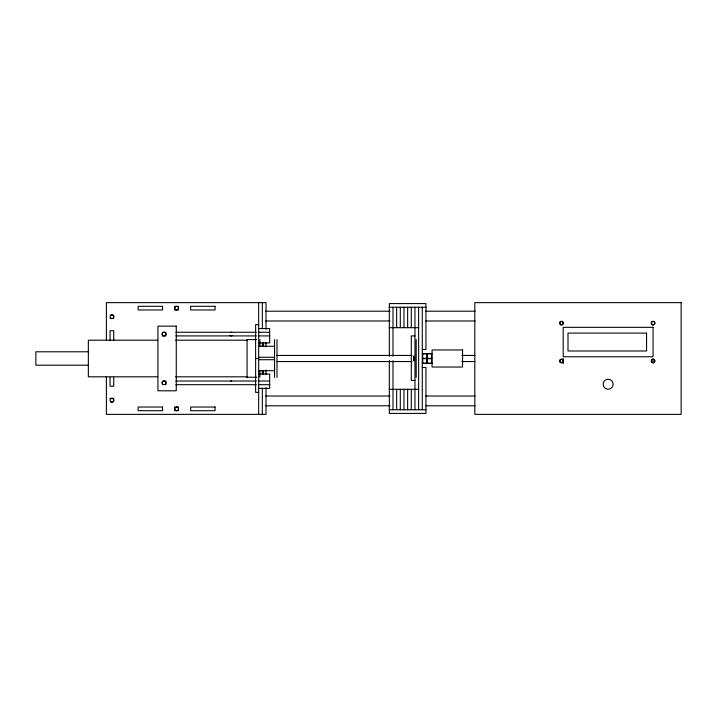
<?xml version="1.0" encoding="UTF-8"?>
<svg xmlns="http://www.w3.org/2000/svg" width="717" height="717" viewBox="0 0 717 717"><rect width="100%" height="100%" fill="white"/><g stroke="black" fill="none" stroke-linecap="round" stroke-linejoin="round"><path stroke-width="1.08" d="M422.734 353.615L422.734 363.385M427.619 353.615L426.732 358.67L427.619 363.385M426.732 353.615L427.619 358.67L426.732 363.385M431.616 363.385L431.616 353.615M175.683 306.302L177.52 306.302M389.322 307.243L425.952 307.243M178.434 309.968L174.769 309.968L174.769 306.302M265.702 311.205L390.003 311.205M425.835 311.205L475.111 311.205M110.974 314.853L112.802 314.853M110.059 318.509L113.725 318.509M265.702 320.974L390.003 320.974M425.835 320.974L475.111 320.974M258.676 324.622L255.628 324.622L255.628 392.378L258.676 392.378M389.322 327.687L418.629 327.687M258.676 328.583L269.664 328.583L269.664 342.932L258.676 342.932M163.135 332.249L164.973 332.249M175.853 332.249L256.345 332.249M258.568 332.249L269.664 332.249M162.221 335.915L165.887 335.915L165.887 332.249M175.853 335.915L256.345 335.915M258.568 335.915L269.664 335.915M414.964 335.915L411.298 335.915L411.298 380.44L414.964 380.44M256.695 339.571L247.078 339.571L247.078 377.429M157.659 340.19L88.352 340.19L88.352 376.81L157.659 376.81M175.54 340.19L247.078 340.19M258.962 346.293L274.548 346.293M422.286 349.502L425.952 349.502L425.952 303.578L389.322 303.578L389.322 356.295M88.352 351.787L35.85 351.787L35.85 365.213L88.352 365.213M422.286 353.615L432.055 353.615M422.734 353.786L426.732 353.786M427.619 353.786L431.616 353.786M276.861 355.444L411.961 355.444M461.873 355.444L474.923 355.444M258.962 357.281L274.548 357.281M422.734 358.33L426.732 358.33M427.619 358.33L431.616 358.33M255.628 358.5L258.676 358.5M422.734 358.67L426.732 358.67M427.619 358.67L431.616 358.67M258.962 359.719L274.548 359.719M276.861 361.556L411.961 361.556M461.873 361.556L474.923 361.556M422.734 363.214L426.732 363.214M427.619 363.214L431.616 363.214M422.286 363.385L432.055 363.385M422.286 367.498L425.952 367.498L425.952 413.422L389.322 413.422L389.322 360.454M258.962 370.707L274.548 370.707M258.676 374.068L269.664 374.068L269.664 388.354L258.676 388.354M175.54 376.81L247.078 376.81M247.078 377.241L256.695 377.241M163.135 381.023L164.973 381.023M175.853 381.023L256.345 381.023M258.568 381.023L269.664 381.023M175.853 384.688L256.345 384.688M258.568 384.688L269.664 384.688M389.322 389.313L418.629 389.313M265.702 396.026L390.003 396.026M425.835 396.026L475.111 396.026M110.059 398.383L113.725 398.383M110.059 398.491L113.725 398.491M110.974 402.147L112.802 402.147M265.702 405.795L390.003 405.795M425.835 405.795L475.111 405.795M178.434 407.032L174.769 407.032L174.769 410.698M389.322 409.757L425.952 409.757M175.683 410.698L177.52 410.698M653.07 359.145L653.07 362.802M563.203 358.563L563.203 363.671M427.171 353.615L427.171 363.385M422.286 307.243L422.286 409.757M418.629 307.243L418.629 409.757M416.183 339.571L416.183 377.429M414.964 307.243L414.964 409.757M411.298 307.243L411.298 327.687M411.298 389.313L411.298 409.757M407.641 307.243L407.641 327.687M407.641 389.313L407.641 409.757M403.976 307.243L403.976 327.687M403.976 389.313L403.976 409.757M400.31 307.243L400.31 327.687M400.31 389.313L400.31 409.757M396.653 307.243L396.653 327.687M396.653 389.313L396.653 409.757M392.988 307.243L392.988 356.295M392.988 360.705L392.988 409.757M276.995 339.571L276.995 377.429M274.548 339.571L274.548 377.429M266.007 329.282L266.007 302.637L106.394 302.637L106.394 340.629M266.007 342.565L266.007 346.965M266.007 370.035L266.007 374.435M266.007 387.718L266.007 414.363L106.394 414.363L106.394 376.371M263.56 342.932L263.56 346.266M263.56 370.734L263.56 374.068M262.341 302.637L262.341 328.583M262.341 342.932L262.341 346.266M262.341 370.734L262.341 374.068M262.341 388.354L262.341 414.363M259.904 339.571L259.904 346.221M259.904 370.59L259.904 377.241M258.676 302.637L258.676 414.363M178.434 306.302L178.434 309.054M178.434 407.946L178.434 410.698M165.887 381.023L165.887 384.688M162.221 333.163L162.221 335M162.221 381.946L162.221 383.774M113.725 315.767L113.725 317.595M113.725 340.7L113.725 330.725L110.059 330.725L110.059 340.7M113.725 377.303L113.725 386.176L110.059 386.176L110.059 377.303M113.725 399.405L113.725 401.233M230.731 381.085A1.828 1.828 0 0 1 231.681 381.085M232.505 335.377A1.828 1.828 0 0 1 229.915 335.377M230.731 332.312A1.828 1.828 0 0 1 231.681 332.312M413.852 359.809L413.745 360.938L413.745 356.062L413.852 359.809M563.329 360.974L563.078 361.888A1.828 1.828 0 0 1 560.318 362.381A1.828 1.828 0 0 1 560.318 359.575A1.828 1.828 0 0 1 563.078 360.059L563.329 360.974M681.15 302.637L474.806 302.637L474.806 414.363L681.15 414.363L681.15 302.637M162.562 306.302L138.139 306.302L138.139 309.968L162.562 309.968L162.562 306.302M215.064 306.302L190.641 306.302L190.641 309.968L215.064 309.968L215.064 306.302M176.265 326.145L157.946 326.145L157.946 390.792L176.265 390.792L176.265 326.145M653.07 327.337L563.203 327.337L563.203 356.761L653.07 356.761L653.07 327.337M646.564 333.109L567.998 333.109L567.998 350.989L646.564 350.989L646.564 333.109M462.582 349.968L432.055 349.968L432.055 367.032L462.582 367.032L462.582 349.968M162.562 407.032L138.139 407.032L138.139 410.698L162.562 410.698L162.562 407.032M215.064 407.032L190.641 407.032L190.641 410.698L215.064 410.698L215.064 407.032M652.147 362.56A1.828 1.828 0 0 0 654.899 360.974A1.828 1.828 0 0 0 652.147 359.387A1.828 1.828 0 0 0 652.147 362.56M652.147 324.711A1.828 1.828 0 0 0 654.899 323.125A1.828 1.828 0 0 0 652.147 321.539A1.828 1.828 0 0 0 652.147 324.711M560.577 324.711A1.828 1.828 0 0 0 563.329 323.125A1.828 1.828 0 0 0 560.577 321.539A1.828 1.828 0 0 0 560.577 324.711M605.632 388.569A5.01 5.01 0 0 0 613.143 384.231A5.01 5.01 0 0 0 605.632 379.902A5.01 5.01 0 0 0 605.632 388.569M560.667 324.55A1.649 1.649 0 0 0 563.141 323.125A1.649 1.649 0 0 0 560.667 321.7A1.649 1.649 0 0 0 560.667 324.55M560.327 362.139A1.649 1.649 0 0 0 563.087 361.404A1.649 1.649 0 0 0 561.07 359.378A1.649 1.649 0 0 0 560.327 362.139M652.246 324.55A1.649 1.649 0 0 0 654.72 323.125A1.649 1.649 0 0 0 652.246 321.7A1.649 1.649 0 0 0 652.246 324.55M652.246 362.399A1.649 1.649 0 0 0 654.72 360.974A1.649 1.649 0 0 0 652.246 359.549A1.649 1.649 0 0 0 652.246 362.399M163.135 335.664A1.828 1.828 0 0 0 165.887 334.077A1.828 1.828 0 0 0 163.135 332.491A1.828 1.828 0 0 0 163.135 335.664M163.135 384.446A1.828 1.828 0 0 0 165.887 382.86A1.828 1.828 0 0 0 163.135 381.274A1.828 1.828 0 0 0 163.135 384.446M175.683 309.717A1.828 1.828 0 0 0 178.434 308.131A1.828 1.828 0 0 0 175.683 306.544A1.828 1.828 0 0 0 175.683 309.717M175.683 410.456A1.828 1.828 0 0 0 178.434 408.869A1.828 1.828 0 0 0 175.683 407.283A1.828 1.828 0 0 0 175.683 410.456M110.974 401.807A1.828 1.828 0 0 0 113.725 400.22A1.828 1.828 0 0 0 110.974 398.634A1.828 1.828 0 0 0 110.974 401.807M110.974 318.267A1.828 1.828 0 0 0 113.725 316.681A1.828 1.828 0 0 0 110.974 315.095A1.828 1.828 0 0 0 110.974 318.267"/></g></svg>
